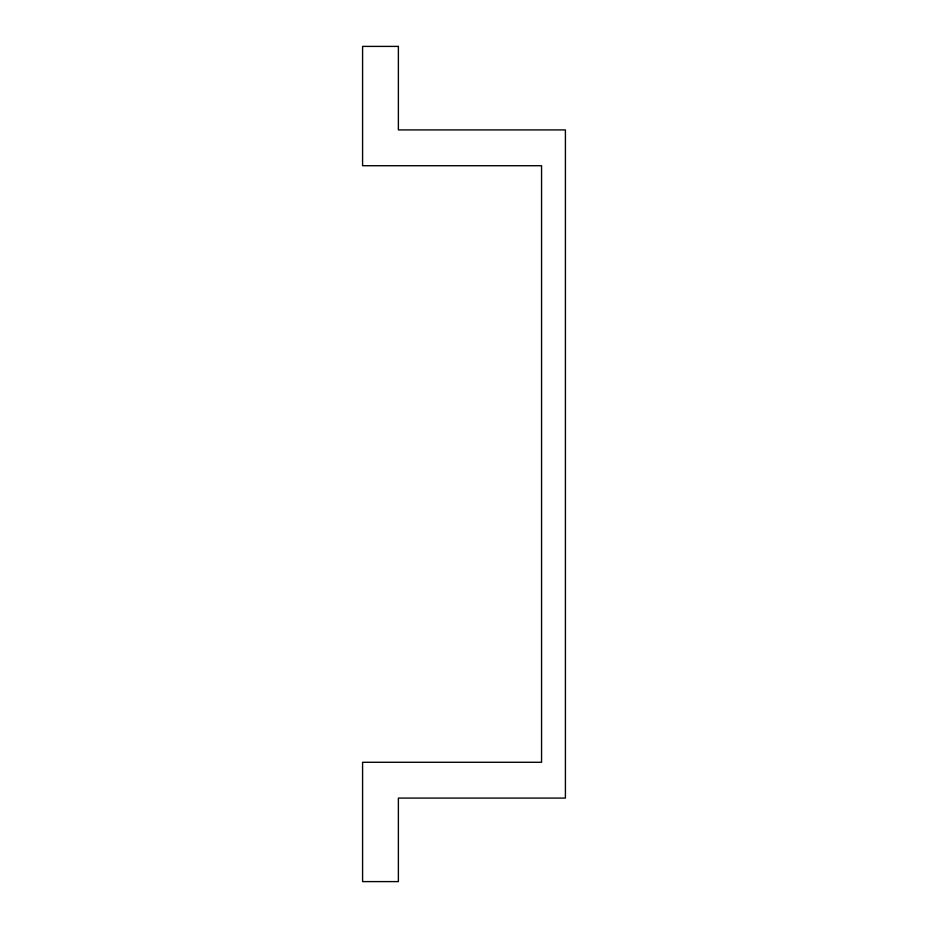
<?xml version="1.0" encoding="UTF-8"?>
<svg xmlns="http://www.w3.org/2000/svg" width="928" height="928" viewBox="0 0 928 928"><rect width="100%" height="100%" fill="white"/><g stroke="black" fill="none" stroke-linecap="round" stroke-linejoin="round"><path stroke-width="1.39" d="M398.379 46.4L362.581 46.4L362.581 165.718L541.558 165.718L541.558 762.282L362.581 762.282L362.581 881.6L398.379 881.6L398.379 798.08L565.419 798.08L565.419 129.92L398.379 129.92L398.379 46.4"/></g></svg>
